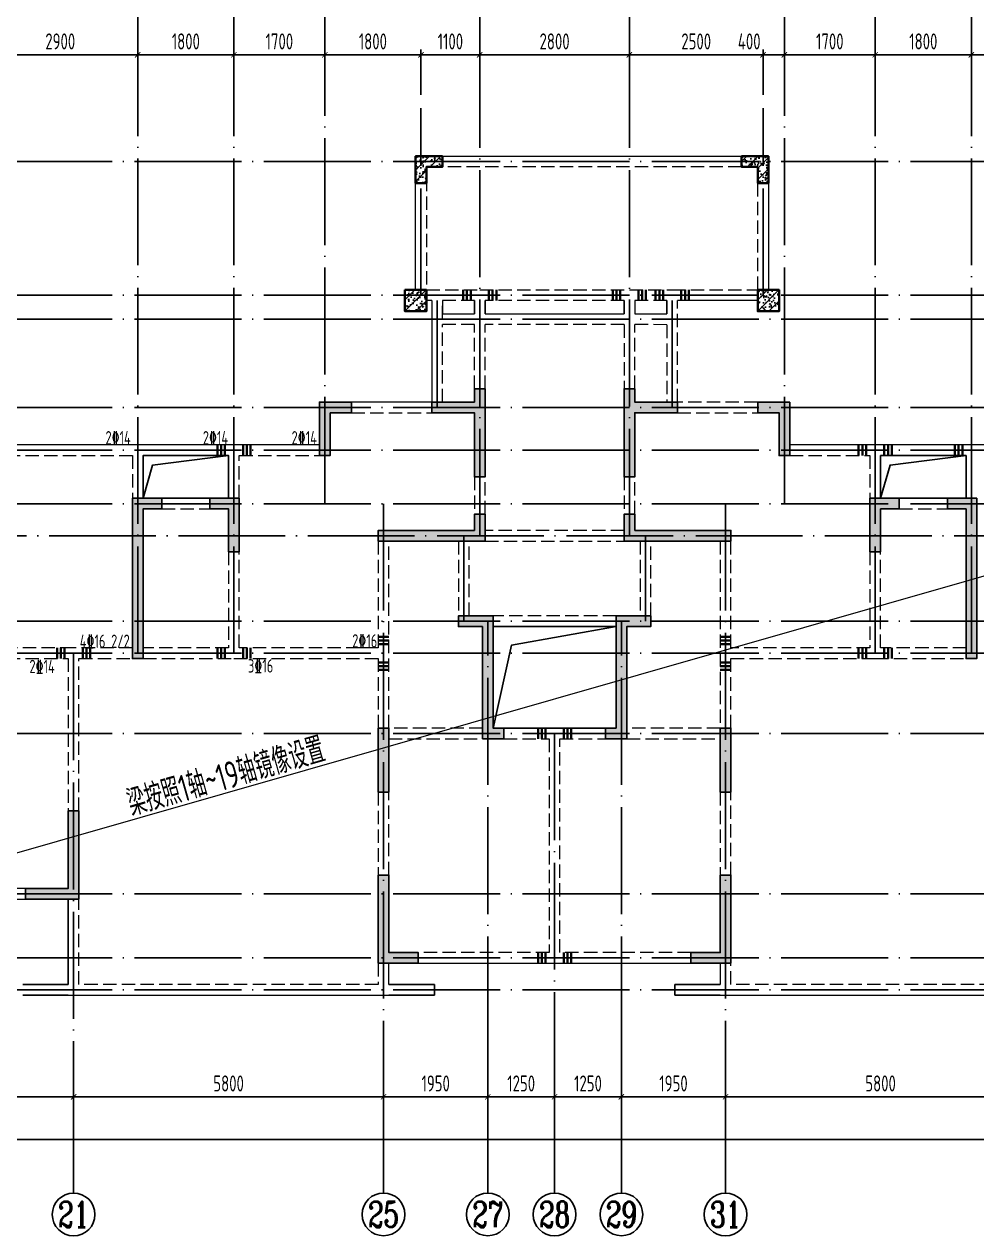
# Model space of a CAD drawing. Extents: x -668857 to 143095, y -247466 to 228182.
# Drawn here: x -70157 to -52333, y 122520 to 145192 of the extents above; entities that cross this region are included whole.
import ezdxf
from ezdxf.enums import TextEntityAlignment as Align

# ---------------------------------------------------------------- set-up
doc = ezdxf.new("R2010")
doc.units = 0
doc.header["$LTSCALE"] = 1000
doc.linetypes.add('DASH', pattern=[0.35, 0.25, -0.1])
doc.linetypes.add('DOTE', pattern=[2.42, 2, -0.2, 0.02, -0.2])
doc.layers.get('0').update_dxf_attribs({"linetype": 'CONTINUOUS'})
doc.layers.get('DEFPOINTS').update_dxf_attribs({"linetype": 'CONTINUOUS'})
for name, color, linetype in [('A-AXIS', 1, 'CONTINUOUS'), ('A-DOTE', 10, 'DOTE'), ('AXIS_NUM', 7, 'CONTINUOUS'), ('BEAM_CON', 4, 'CONTINUOUS'), ('S-D洞口', 4, 'CONTINUOUS'), ('S-L主梁线', 4, 'DASH'), ('S-L梁编号', 6, 'CONTINUOUS'), ('S-L梁配筋', 7, 'CONTINUOUS'), ('S-Q墙填充', 252, 'CONTINUOUS'), ('S-Q墙实线', 6, 'CONTINUOUS'), ('S-Y一般标注', 3, 'CONTINUOUS'), ('S-Z柱填充', 252, 'CONTINUOUS'), ('S-Z柱实线', 6, 'CONTINUOUS')]:
    doc.layers.add(name, color=color, linetype=linetype)
doc.layers.add('梁附加箍筋', color=1, linetype='CONTINUOUS', lineweight=35)
doc.styles.add('TSSD_Axis', font='complex.shx', dxfattribs={"width": 0.7, "bigfont": 'hztxt.shx'})
doc.styles.add('TSSD_DIMENSION', font='Tssdeng.shx', dxfattribs={"width": 0.7, "bigfont": 'tssdchn.shx'})
doc.styles.add('TSSD_REIN', font='tssdeng.shx', dxfattribs={"width": 0.7, "height": 300, "bigfont": 'tssdchn.shx'})
doc.dimstyles.new('TSSD_100_100', dxfattribs={"dimtxt": 300, "dimasz": 100, "dimexe": 100, "dimexo": 250, "dimgap": 100, "dimtad": 1, "dimdec": 0, "dimzin": 0, "dimdsep": 46, "dimtxsty": 'TSSD_DIMENSION', "dimblk": 'ARCHTICK', "dimcen": 0, "dimdle": 100, "dimclrt": 7, "dimadec": 0, "dimazin": 0, "dimtfac": 1, "dimtdec": 0, "dimtix": 1, "dimtmove": 2, "dimatfit": 3, "dimldrblk": 'ARCHTICK', "dimfxl": 0, "dimtolj": 1, "dimtzin": 0, "dimarcsym": 0})
pattern_1 = [(50, (46738.58, -83346.06), (215.17805, -18.82564), [22.5, -247.5]), (355, (46738.58, -83346.06), (-41.6254, 225.65764), [18, -198]), (100.4514, (46756.5, -83347.63), (173.55281, 206.83186), [19.12206, -210.34263]), (46.1842, (46738.58, -83286.06), (320.1723, -49.6557), [33.75, -371.25]), (96.6356, (46765.26, -83290.2), (280.3988, 292.23536), [28.6831, -315.5139]), (351.1842, (46738.58, -83286.06), (280.3986, 292.2356), [27, -297]), (21, (46768.58, -83301.06), (179.07212, -120.78567), [22.5, -247.5]), (326, (46768.58, -83301.06), (72.9946, 217.545), [18, -198]), (71.4514, (46783.5, -83311.13), (252.0668, 96.75915), [19.12206, -210.34263]), (37.5, (46738.58, -83346.06), (3.647957, 99.868156), [0, -195.6, 0, -201, 0, -198.75]), (7.5, (46738.58, -83346.06), (78.92086, 118.323514), [0, -114.6, 0, -191.1, 0, -75.75]), (327.5, (46671.68, -83346.06), (160.14673, -6.76646), [0, -75, 0, -234, 0, -310.5]), (317.5, (46641.68, -83346.06), (174.95585, 30.0315), [0, -97.5, 0, -155.4, 0, -220.5]), (45, (46738.58, -83346.06), (-106.06602, 106.06602), [])]

# ---------------------------------------------------------------- blocks, each defined once
blk = doc.blocks.new('_ArchTick')
at = {"color": 0, "linetype": 'ByBlock', "const_width": 0.15}
blk.add_lwpolyline([(-0.5, -0.5), (0.5, 0.5)], dxfattribs=at)
blk = doc.blocks.new('*D229')
at = {"layer": 'DEFPOINTS', "color": 0}
for p in [(34300, 22100), (31400, 21100), (34300, 21100)]:
    blk.add_point(p, dxfattribs=at)
at = {"layer": 'S-Y一般标注', "color": 0, "lineweight": -2}
for p, q in [((31300, 22100), (34400, 22100)), ((31400, 21350), (31400, 22200)), ((34300, 21350), (34300, 22200))]:
    blk.add_line(p, q, dxfattribs=at)
at = {"layer": 'S-Y一般标注', "color": 0, "lineweight": -2, "xscale": 100, "yscale": 100, "zscale": 100, "rotation": 180}
blk.add_blockref('_ArchTick', (31400, 22100), dxfattribs=at)
at = {"layer": 'S-Y一般标注', "color": 0, "lineweight": -2, "xscale": 100, "yscale": 100, "zscale": 100}
blk.add_blockref('_ArchTick', (34300, 22100), dxfattribs=at)
at = {"layer": 'S-Y一般标注', "color": 7, "insert": (32850, 22350), "char_height": 300, "attachment_point": 5, "style": 'TSSD_DIMENSION'}
blk.add_mtext('\\A1;2900', dxfattribs=at)
blk = doc.blocks.new('*D230')
at = {"layer": 'DEFPOINTS', "color": 0}
for p in [(36100, 22100), (34300, 21100), (36100, 21100)]:
    blk.add_point(p, dxfattribs=at)
at = {"layer": 'S-Y一般标注', "color": 0, "lineweight": -2}
for p, q in [((34200, 22100), (36200, 22100)), ((34300, 21350), (34300, 22200)), ((36100, 21350), (36100, 22200))]:
    blk.add_line(p, q, dxfattribs=at)
at = {"layer": 'S-Y一般标注', "color": 0, "lineweight": -2, "xscale": 100, "yscale": 100, "zscale": 100, "rotation": 180}
blk.add_blockref('_ArchTick', (34300, 22100), dxfattribs=at)
at = {"layer": 'S-Y一般标注', "color": 0, "lineweight": -2, "xscale": 100, "yscale": 100, "zscale": 100}
blk.add_blockref('_ArchTick', (36100, 22100), dxfattribs=at)
at = {"layer": 'S-Y一般标注', "color": 7, "insert": (35200, 22350), "char_height": 300, "attachment_point": 5, "style": 'TSSD_DIMENSION'}
blk.add_mtext('\\A1;1800', dxfattribs=at)
blk = doc.blocks.new('*D231')
at = {"layer": 'DEFPOINTS', "color": 0}
for p in [(37800, 22100), (36100, 21100), (37800, 21100)]:
    blk.add_point(p, dxfattribs=at)
at = {"layer": 'S-Y一般标注', "color": 0, "lineweight": -2}
for p, q in [((36000, 22100), (37900, 22100)), ((36100, 21350), (36100, 22200)), ((37800, 21350), (37800, 22200))]:
    blk.add_line(p, q, dxfattribs=at)
at = {"layer": 'S-Y一般标注', "color": 0, "lineweight": -2, "xscale": 100, "yscale": 100, "zscale": 100, "rotation": 180}
blk.add_blockref('_ArchTick', (36100, 22100), dxfattribs=at)
at = {"layer": 'S-Y一般标注', "color": 0, "lineweight": -2, "xscale": 100, "yscale": 100, "zscale": 100}
blk.add_blockref('_ArchTick', (37800, 22100), dxfattribs=at)
at = {"layer": 'S-Y一般标注', "color": 7, "insert": (36950, 22350), "char_height": 300, "attachment_point": 5, "style": 'TSSD_DIMENSION'}
blk.add_mtext('\\A1;1700', dxfattribs=at)
blk = doc.blocks.new('*D232')
at = {"layer": 'DEFPOINTS', "color": 0}
for p in [(40700, 22100), (39600, 21100), (40700, 21100)]:
    blk.add_point(p, dxfattribs=at)
at = {"layer": 'S-Y一般标注', "color": 0, "lineweight": -2}
for p, q in [((39500, 22100), (40800, 22100)), ((39600, 21350), (39600, 22200)), ((40700, 21350), (40700, 22200))]:
    blk.add_line(p, q, dxfattribs=at)
at = {"layer": 'S-Y一般标注', "color": 0, "lineweight": -2, "xscale": 100, "yscale": 100, "zscale": 100, "rotation": 180}
blk.add_blockref('_ArchTick', (39600, 22100), dxfattribs=at)
at = {"layer": 'S-Y一般标注', "color": 0, "lineweight": -2, "xscale": 100, "yscale": 100, "zscale": 100}
blk.add_blockref('_ArchTick', (40700, 22100), dxfattribs=at)
at = {"layer": 'S-Y一般标注', "color": 7, "insert": (40150, 22350), "char_height": 300, "attachment_point": 5, "style": 'TSSD_DIMENSION'}
blk.add_mtext('\\A1;1100', dxfattribs=at)
blk = doc.blocks.new('*D233')
at = {"layer": 'DEFPOINTS', "color": 0}
for p in [(43500, 22100), (40700, 21100), (43500, 21100)]:
    blk.add_point(p, dxfattribs=at)
at = {"layer": 'S-Y一般标注', "color": 0, "lineweight": -2}
for p, q in [((40600, 22100), (43600, 22100)), ((40700, 21350), (40700, 22200)), ((43500, 21350), (43500, 22200))]:
    blk.add_line(p, q, dxfattribs=at)
at = {"layer": 'S-Y一般标注', "color": 0, "lineweight": -2, "xscale": 100, "yscale": 100, "zscale": 100, "rotation": 180}
blk.add_blockref('_ArchTick', (40700, 22100), dxfattribs=at)
at = {"layer": 'S-Y一般标注', "color": 0, "lineweight": -2, "xscale": 100, "yscale": 100, "zscale": 100}
blk.add_blockref('_ArchTick', (43500, 22100), dxfattribs=at)
at = {"layer": 'S-Y一般标注', "color": 7, "insert": (42100, 22350), "char_height": 300, "attachment_point": 5, "style": 'TSSD_DIMENSION'}
blk.add_mtext('\\A1;2800', dxfattribs=at)
blk = doc.blocks.new('*D234')
at = {"layer": 'DEFPOINTS', "color": 0}
for p in [(46400, 22100), (46000, 21100), (46400, 21100)]:
    blk.add_point(p, dxfattribs=at)
at = {"layer": 'S-Y一般标注', "color": 0, "lineweight": -2}
for p, q in [((45900, 22100), (46500, 22100)), ((46000, 21350), (46000, 22200)), ((46400, 21350), (46400, 22200))]:
    blk.add_line(p, q, dxfattribs=at)
at = {"layer": 'S-Y一般标注', "color": 0, "lineweight": -2, "xscale": 100, "yscale": 100, "zscale": 100, "rotation": 180}
blk.add_blockref('_ArchTick', (46000, 22100), dxfattribs=at)
at = {"layer": 'S-Y一般标注', "color": 0, "lineweight": -2, "xscale": 100, "yscale": 100, "zscale": 100}
blk.add_blockref('_ArchTick', (46400, 22100), dxfattribs=at)
at = {"layer": 'S-Y一般标注', "color": 7, "insert": (45742, 22350), "char_height": 300, "attachment_point": 5, "style": 'TSSD_DIMENSION'}
blk.add_mtext('\\A1;400', dxfattribs=at)
blk = doc.blocks.new('*D235')
at = {"layer": 'DEFPOINTS', "color": 0}
for p in [(48100, 22100), (46400, 21100), (48100, 21100)]:
    blk.add_point(p, dxfattribs=at)
at = {"layer": 'S-Y一般标注', "color": 0, "lineweight": -2}
for p, q in [((46300, 22100), (48200, 22100)), ((46400, 21350), (46400, 22200)), ((48100, 21350), (48100, 22200))]:
    blk.add_line(p, q, dxfattribs=at)
at = {"layer": 'S-Y一般标注', "color": 0, "lineweight": -2, "xscale": 100, "yscale": 100, "zscale": 100, "rotation": 180}
blk.add_blockref('_ArchTick', (46400, 22100), dxfattribs=at)
at = {"layer": 'S-Y一般标注', "color": 0, "lineweight": -2, "xscale": 100, "yscale": 100, "zscale": 100}
blk.add_blockref('_ArchTick', (48100, 22100), dxfattribs=at)
at = {"layer": 'S-Y一般标注', "color": 7, "insert": (47250, 22350), "char_height": 300, "attachment_point": 5, "style": 'TSSD_DIMENSION'}
blk.add_mtext('\\A1;1700', dxfattribs=at)
blk = doc.blocks.new('*D236')
at = {"layer": 'DEFPOINTS', "color": 0}
for p in [(49900, 22100), (48100, 21100), (49900, 21100)]:
    blk.add_point(p, dxfattribs=at)
at = {"layer": 'S-Y一般标注', "color": 0, "lineweight": -2}
for p, q in [((48000, 22100), (50000, 22100)), ((48100, 21350), (48100, 22200)), ((49900, 21350), (49900, 22200))]:
    blk.add_line(p, q, dxfattribs=at)
at = {"layer": 'S-Y一般标注', "color": 0, "lineweight": -2, "xscale": 100, "yscale": 100, "zscale": 100, "rotation": 180}
blk.add_blockref('_ArchTick', (48100, 22100), dxfattribs=at)
at = {"layer": 'S-Y一般标注', "color": 0, "lineweight": -2, "xscale": 100, "yscale": 100, "zscale": 100}
blk.add_blockref('_ArchTick', (49900, 22100), dxfattribs=at)
at = {"layer": 'S-Y一般标注', "color": 7, "insert": (49000, 22350), "char_height": 300, "attachment_point": 5, "style": 'TSSD_DIMENSION'}
blk.add_mtext('\\A1;1800', dxfattribs=at)
blk = doc.blocks.new('*D237')
at = {"layer": 'DEFPOINTS', "color": 0}
for p in [(52800, 22100), (49900, 21100), (52800, 21100)]:
    blk.add_point(p, dxfattribs=at)
at = {"layer": 'S-Y一般标注', "color": 0, "lineweight": -2}
for p, q in [((49800, 22100), (52900, 22100)), ((49900, 21350), (49900, 22200)), ((52800, 21350), (52800, 22200))]:
    blk.add_line(p, q, dxfattribs=at)
at = {"layer": 'S-Y一般标注', "color": 0, "lineweight": -2, "xscale": 100, "yscale": 100, "zscale": 100, "rotation": 180}
blk.add_blockref('_ArchTick', (49900, 22100), dxfattribs=at)
at = {"layer": 'S-Y一般标注', "color": 0, "lineweight": -2, "xscale": 100, "yscale": 100, "zscale": 100}
blk.add_blockref('_ArchTick', (52800, 22100), dxfattribs=at)
at = {"layer": 'S-Y一般标注', "color": 7, "insert": (51350, 22350), "char_height": 300, "attachment_point": 5, "style": 'TSSD_DIMENSION'}
blk.add_mtext('\\A1;2900', dxfattribs=at)
blk = doc.blocks.new('*D254')
at = {"layer": 'DEFPOINTS', "color": 0}
for p in [(39600, 22100), (37800, 21100), (39600, 21100)]:
    blk.add_point(p, dxfattribs=at)
at = {"layer": 'S-Y一般标注', "color": 0, "lineweight": -2}
for p, q in [((37700, 22100), (39700, 22100)), ((37800, 21350), (37800, 22200)), ((39600, 21350), (39600, 22200))]:
    blk.add_line(p, q, dxfattribs=at)
at = {"layer": 'S-Y一般标注', "color": 0, "lineweight": -2, "xscale": 100, "yscale": 100, "zscale": 100, "rotation": 180}
blk.add_blockref('_ArchTick', (37800, 22100), dxfattribs=at)
at = {"layer": 'S-Y一般标注', "color": 0, "lineweight": -2, "xscale": 100, "yscale": 100, "zscale": 100}
blk.add_blockref('_ArchTick', (39600, 22100), dxfattribs=at)
at = {"layer": 'S-Y一般标注', "color": 7, "insert": (38700, 22350), "char_height": 300, "attachment_point": 5, "style": 'TSSD_DIMENSION'}
blk.add_mtext('\\A1;1800', dxfattribs=at)
blk = doc.blocks.new('*D255')
at = {"layer": 'DEFPOINTS', "color": 0}
for p in [(46000, 22100), (43500, 21100), (46000, 21100)]:
    blk.add_point(p, dxfattribs=at)
at = {"layer": 'S-Y一般标注', "color": 0, "lineweight": -2}
for p, q in [((43400, 22100), (46100, 22100)), ((43500, 21350), (43500, 22200)), ((46000, 21350), (46000, 22200))]:
    blk.add_line(p, q, dxfattribs=at)
at = {"layer": 'S-Y一般标注', "color": 0, "lineweight": -2, "xscale": 100, "yscale": 100, "zscale": 100, "rotation": 180}
blk.add_blockref('_ArchTick', (43500, 22100), dxfattribs=at)
at = {"layer": 'S-Y一般标注', "color": 0, "lineweight": -2, "xscale": 100, "yscale": 100, "zscale": 100}
blk.add_blockref('_ArchTick', (46000, 22100), dxfattribs=at)
at = {"layer": 'S-Y一般标注', "color": 7, "insert": (44750, 22350), "char_height": 300, "attachment_point": 5, "style": 'TSSD_DIMENSION'}
blk.add_mtext('\\A1;2500', dxfattribs=at)
blk = doc.blocks.new('ts_axno')
at = {"color": 0, "linetype": 'ByBlock', "lineweight": -2}
blk.add_circle((0, 0), 0.5, dxfattribs=at)
at = {"color": 0, "linetype": 'ByBlock', "lineweight": -2, "style": 'TSSD_Axis', "width": 0.7}
blk.add_attdef('A', text='', height=0.6, dxfattribs=at).set_placement((0, 0), align=Align.MIDDLE_CENTER)
blk = doc.blocks.new('*D260')
at = {"layer": 'DEFPOINTS', "color": 0}
for p in [(33100, 3600), (38900, 3600), (38900, 2600)]:
    blk.add_point(p, dxfattribs=at)
at = {"layer": 'S-Y一般标注', "color": 0, "lineweight": -2}
for p, q in [((33100, 3350), (33100, 2500)), ((38900, 3350), (38900, 2500)), ((33000, 2600), (39000, 2600))]:
    blk.add_line(p, q, dxfattribs=at)
at = {"layer": 'S-Y一般标注', "color": 0, "lineweight": -2, "xscale": 100, "yscale": 100, "zscale": 100, "rotation": 180}
blk.add_blockref('_ArchTick', (33100, 2600), dxfattribs=at)
at = {"layer": 'S-Y一般标注', "color": 0, "lineweight": -2, "xscale": 100, "yscale": 100, "zscale": 100}
blk.add_blockref('_ArchTick', (38900, 2600), dxfattribs=at)
at = {"layer": 'S-Y一般标注', "color": 7, "insert": (36000, 2850), "char_height": 300, "attachment_point": 5, "style": 'TSSD_DIMENSION'}
blk.add_mtext('\\A1;5800', dxfattribs=at)
blk = doc.blocks.new('*D261')
at = {"layer": 'DEFPOINTS', "color": 0}
for p in [(43350, 3600), (45300, 3600), (45300, 2600)]:
    blk.add_point(p, dxfattribs=at)
at = {"layer": 'S-Y一般标注', "color": 0, "lineweight": -2}
for p, q in [((43350, 3350), (43350, 2500)), ((45300, 3350), (45300, 2500)), ((43250, 2600), (45400, 2600))]:
    blk.add_line(p, q, dxfattribs=at)
at = {"layer": 'S-Y一般标注', "color": 0, "lineweight": -2, "xscale": 100, "yscale": 100, "zscale": 100, "rotation": 180}
blk.add_blockref('_ArchTick', (43350, 2600), dxfattribs=at)
at = {"layer": 'S-Y一般标注', "color": 0, "lineweight": -2, "xscale": 100, "yscale": 100, "zscale": 100}
blk.add_blockref('_ArchTick', (45300, 2600), dxfattribs=at)
at = {"layer": 'S-Y一般标注', "color": 7, "insert": (44325, 2850), "char_height": 300, "attachment_point": 5, "style": 'TSSD_DIMENSION'}
blk.add_mtext('\\A1;1950', dxfattribs=at)
blk = doc.blocks.new('*D262')
at = {"layer": 'DEFPOINTS', "color": 0}
for p in [(45300, 3600), (51100, 3600), (51100, 2600)]:
    blk.add_point(p, dxfattribs=at)
at = {"layer": 'S-Y一般标注', "color": 0, "lineweight": -2}
for p, q in [((45300, 3350), (45300, 2500)), ((51100, 3350), (51100, 2500)), ((45200, 2600), (51200, 2600))]:
    blk.add_line(p, q, dxfattribs=at)
at = {"layer": 'S-Y一般标注', "color": 0, "lineweight": -2, "xscale": 100, "yscale": 100, "zscale": 100, "rotation": 180}
blk.add_blockref('_ArchTick', (45300, 2600), dxfattribs=at)
at = {"layer": 'S-Y一般标注', "color": 0, "lineweight": -2, "xscale": 100, "yscale": 100, "zscale": 100}
blk.add_blockref('_ArchTick', (51100, 2600), dxfattribs=at)
at = {"layer": 'S-Y一般标注', "color": 7, "insert": (48200, 2850), "char_height": 300, "attachment_point": 5, "style": 'TSSD_DIMENSION'}
blk.add_mtext('\\A1;5800', dxfattribs=at)
blk = doc.blocks.new('*D264')
at = {"layer": 'DEFPOINTS', "color": 0}
for p in [(4600, 3600), (54600, 3600), (54600, 1800)]:
    blk.add_point(p, dxfattribs=at)
at = {"layer": 'S-Y一般标注', "color": 0, "lineweight": -2}
for p, q in [((4600, 3350), (4600, 1700)), ((54600, 3350), (54600, 1700)), ((4500, 1800), (54700, 1800))]:
    blk.add_line(p, q, dxfattribs=at)
at = {"layer": 'S-Y一般标注', "color": 0, "lineweight": -2, "xscale": 100, "yscale": 100, "zscale": 100, "rotation": 180}
blk.add_blockref('_ArchTick', (4600, 1800), dxfattribs=at)
at = {"layer": 'S-Y一般标注', "color": 0, "lineweight": -2, "xscale": 100, "yscale": 100, "zscale": 100}
blk.add_blockref('_ArchTick', (54600, 1800), dxfattribs=at)
at = {"layer": 'S-Y一般标注', "color": 7, "insert": (29600, 2050), "char_height": 300, "attachment_point": 5, "style": 'TSSD_DIMENSION'}
blk.add_mtext('\\A1;50000', dxfattribs=at)
blk = doc.blocks.new('*D267')
at = {"layer": 'DEFPOINTS', "color": 0}
for p in [(29600, 3600), (33100, 3600), (33100, 2600)]:
    blk.add_point(p, dxfattribs=at)
at = {"layer": 'S-Y一般标注', "color": 0, "lineweight": -2}
for p, q in [((29600, 3350), (29600, 2500)), ((33100, 3350), (33100, 2500)), ((29500, 2600), (33200, 2600))]:
    blk.add_line(p, q, dxfattribs=at)
at = {"layer": 'S-Y一般标注', "color": 0, "lineweight": -2, "xscale": 100, "yscale": 100, "zscale": 100, "rotation": 180}
blk.add_blockref('_ArchTick', (29600, 2600), dxfattribs=at)
at = {"layer": 'S-Y一般标注', "color": 0, "lineweight": -2, "xscale": 100, "yscale": 100, "zscale": 100}
blk.add_blockref('_ArchTick', (33100, 2600), dxfattribs=at)
at = {"layer": 'S-Y一般标注', "color": 7, "insert": (31350, 2850), "char_height": 300, "attachment_point": 5, "style": 'TSSD_DIMENSION'}
blk.add_mtext('\\A1;3500', dxfattribs=at)
blk = doc.blocks.new('*D268')
at = {"layer": 'DEFPOINTS', "color": 0}
for p in [(38900, 3600), (40850, 3600), (40850, 2600)]:
    blk.add_point(p, dxfattribs=at)
at = {"layer": 'S-Y一般标注', "color": 0, "lineweight": -2}
for p, q in [((38900, 3350), (38900, 2500)), ((40850, 3350), (40850, 2500)), ((38800, 2600), (40950, 2600))]:
    blk.add_line(p, q, dxfattribs=at)
at = {"layer": 'S-Y一般标注', "color": 0, "lineweight": -2, "xscale": 100, "yscale": 100, "zscale": 100, "rotation": 180}
blk.add_blockref('_ArchTick', (38900, 2600), dxfattribs=at)
at = {"layer": 'S-Y一般标注', "color": 0, "lineweight": -2, "xscale": 100, "yscale": 100, "zscale": 100}
blk.add_blockref('_ArchTick', (40850, 2600), dxfattribs=at)
at = {"layer": 'S-Y一般标注', "color": 7, "insert": (39875, 2850), "char_height": 300, "attachment_point": 5, "style": 'TSSD_DIMENSION'}
blk.add_mtext('\\A1;1950', dxfattribs=at)
blk = doc.blocks.new('*D283')
at = {"layer": 'DEFPOINTS', "color": 0}
for p in [(40850, 3600), (42100, 3600), (42100, 2600)]:
    blk.add_point(p, dxfattribs=at)
at = {"layer": 'S-Y一般标注', "color": 0, "lineweight": -2}
for p, q in [((40850, 3350), (40850, 2500)), ((42100, 3350), (42100, 2500)), ((40750, 2600), (42200, 2600))]:
    blk.add_line(p, q, dxfattribs=at)
at = {"layer": 'S-Y一般标注', "color": 0, "lineweight": -2, "xscale": 100, "yscale": 100, "zscale": 100, "rotation": 180}
blk.add_blockref('_ArchTick', (40850, 2600), dxfattribs=at)
at = {"layer": 'S-Y一般标注', "color": 0, "lineweight": -2, "xscale": 100, "yscale": 100, "zscale": 100}
blk.add_blockref('_ArchTick', (42100, 2600), dxfattribs=at)
at = {"layer": 'S-Y一般标注', "color": 7, "insert": (41475, 2850), "char_height": 300, "attachment_point": 5, "style": 'TSSD_DIMENSION'}
blk.add_mtext('\\A1;1250', dxfattribs=at)
blk = doc.blocks.new('*D284')
at = {"layer": 'DEFPOINTS', "color": 0}
for p in [(42100, 3600), (43350, 3600), (43350, 2600)]:
    blk.add_point(p, dxfattribs=at)
at = {"layer": 'S-Y一般标注', "color": 0, "lineweight": -2}
for p, q in [((42100, 3350), (42100, 2500)), ((43350, 3350), (43350, 2500)), ((42000, 2600), (43450, 2600))]:
    blk.add_line(p, q, dxfattribs=at)
at = {"layer": 'S-Y一般标注', "color": 0, "lineweight": -2, "xscale": 100, "yscale": 100, "zscale": 100, "rotation": 180}
blk.add_blockref('_ArchTick', (42100, 2600), dxfattribs=at)
at = {"layer": 'S-Y一般标注', "color": 0, "lineweight": -2, "xscale": 100, "yscale": 100, "zscale": 100}
blk.add_blockref('_ArchTick', (43350, 2600), dxfattribs=at)
at = {"layer": 'S-Y一般标注', "color": 7, "insert": (42725, 2850), "char_height": 300, "attachment_point": 5, "style": 'TSSD_DIMENSION'}
blk.add_mtext('\\A1;1250', dxfattribs=at)
blk = doc.blocks.new('20210807.15313138')
at = {"layer": 'S-Q墙填充'}
h = blk.add_hatch(color=252, dxfattribs=at)
h.dxf.hatch_style = 1
h.paths.add_polyline_path([(97216, 67840), (97216, 68190), (97016, 68190), (97016, 67940), (96216, 67940), (96216, 67740), (97016, 67740), (97016, 66540), (97216, 66540)])
h = blk.add_hatch(color=252, dxfattribs=at)
h.dxf.hatch_style = 1
h.paths.add_polyline_path([(99816, 67840), (99816, 66540), (100016, 66540), (100016, 67740), (100815, 67740), (100815, 67940), (100016, 67940), (100016, 68190), (99816, 68190)])
h = blk.add_hatch(color=252, dxfattribs=at)
h.dxf.hatch_style = 1
h.paths.add_polyline_path([(94316, 67740), (94716, 67740), (94716, 67940), (94116, 67940), (94116, 66940), (94316, 66940)])
h = blk.add_hatch(color=252, dxfattribs=at)
h.dxf.hatch_style = 1
h.paths.add_polyline_path([(102916, 67940), (102316, 67940), (102316, 67740), (102716, 67740), (102716, 66940), (102916, 66940)])
h = blk.add_hatch(color=252, dxfattribs=at)
h.dxf.hatch_style = 1
h.paths.add_polyline_path([(90816, 63140), (90816, 65940), (91166, 65940), (91166, 66140), (90616, 66140), (90616, 63140)])
h = blk.add_hatch(color=252, dxfattribs=at)
h.dxf.hatch_style = 1
h.paths.add_polyline_path([(92066, 65940), (92416, 65940), (92416, 65140), (92616, 65140), (92616, 66140), (92066, 66140)])
h = blk.add_hatch(color=252, dxfattribs=at)
h.dxf.hatch_style = 1
h.paths.add_polyline_path([(104416, 66140), (104416, 65140), (104616, 65140), (104616, 65940), (104966, 65940), (104966, 66140)])
h = blk.add_hatch(color=252, dxfattribs=at)
h.dxf.hatch_style = 1
h.paths.add_polyline_path([(106416, 66140), (105866, 66140), (105866, 65940), (106216, 65940), (106216, 63140), (106416, 63140)])
h = blk.add_hatch(color=252, dxfattribs=at)
h.dxf.hatch_style = 1
h.paths.add_polyline_path([(95216, 65340), (96816, 65340), (97216, 65340), (97216, 65840), (97016, 65840), (97016, 65540), (96816, 65540), (95216, 65540)])
h = blk.add_hatch(color=252, dxfattribs=at)
h.dxf.hatch_style = 1
h.paths.add_polyline_path([(100016, 65540), (100016, 65840), (99816, 65840), (99816, 65340), (100216, 65340), (101816, 65340), (101816, 65540), (100216, 65540)])
h = blk.add_hatch(color=252, dxfattribs=at)
h.dxf.hatch_style = 1
h.paths.add_polyline_path([(97166, 61640), (97566, 61640), (97566, 61840), (97366, 61840), (97366, 63240), (97366, 63940), (96716, 63940), (96716, 63740), (97166, 63740), (97166, 63240)])
h = blk.add_hatch(color=252, dxfattribs=at)
h.dxf.hatch_style = 1
h.paths.add_polyline_path([(99666, 61840), (99466, 61840), (99466, 61640), (99866, 61640), (99866, 63240), (99866, 63740), (100316, 63740), (100316, 63940), (99666, 63940), (99666, 63240)])
h = blk.add_hatch(color=252, dxfattribs=at)
h.dxf.hatch_style = 1
h.paths.add_polyline_path([(95416, 60640), (95416, 61840), (95216, 61840), (95216, 60640)])
h = blk.add_hatch(color=252, dxfattribs=at)
h.dxf.hatch_style = 1
h.paths.add_polyline_path([(101816, 60640), (101816, 61840), (101616, 61840), (101616, 60640)])
h = blk.add_hatch(color=252, dxfattribs=at)
h.dxf.hatch_style = 1
h.paths.add_polyline_path([(88716, 58840), (88616, 58840), (88616, 58640), (88716, 58640), (89616, 58640), (89616, 60290), (89416, 60290), (89416, 58840)])
h = blk.add_hatch(color=252, dxfattribs=at)
h.dxf.hatch_style = 1
h.paths.add_polyline_path([(95216, 57440), (95966, 57440), (95966, 57640), (95416, 57640), (95416, 59090), (95216, 59090)])
h = blk.add_hatch(color=252, dxfattribs=at)
h.dxf.hatch_style = 1
h.paths.add_polyline_path([(101816, 57440), (101066, 57440), (101066, 57640), (101616, 57640), (101616, 58740), (101616, 59090), (101816, 59090), (101816, 58740)])
at = {"layer": 'S-Z柱填充'}
h = blk.add_hatch(dxfattribs=at)
h.set_pattern_fill('ARMORED', color=256, scale=30, style=0)
h.set_pattern_definition(pattern_1)
h.paths.add_polyline_path([(96416, 72540), (95916, 72540), (95916, 72040), (96116, 72040), (96116, 72340), (96416, 72340)])
h = blk.add_hatch(dxfattribs=at)
h.set_pattern_fill('ARMORED', color=256, scale=30, style=0)
h.set_pattern_definition(pattern_1)
h.paths.add_polyline_path([(102016, 72540), (102516, 72540), (102516, 72040), (102316, 72040), (102316, 72340), (102016, 72340)])
h = blk.add_hatch(dxfattribs=at)
h.set_pattern_fill('ARMORED', color=256, scale=30, style=0)
h.set_pattern_definition([(50, (-309692.94, 38050.78), (215.178055, -18.82564), [22.5, -247.5]), (355, (-309692.94, 38050.78), (-41.6254, 225.65764), [18, -198]), (100.4514, (-309675.01, 38049.21), (173.55281, 206.83186), [19.12206, -210.34263]), (46.1842, (-309692.94, 38110.78), (320.17231, -49.6557), [33.75, -371.25]), (96.6356, (-309666.26, 38106.64), (280.3988, 292.23536), [28.68309, -315.5139]), (351.1842, (-309692.94, 38110.78), (280.39858, 292.23558), [27, -297]), (21, (-309662.94, 38095.78), (179.072116, -120.78567), [22.5, -247.5]), (326, (-309662.94, 38095.78), (72.9946, 217.54501), [18, -198]), (71.4514, (-309648.02, 38085.71), (252.06679, 96.75915), [19.12206, -210.34263]), (37.5, (-309692.945, 38050.78), (3.647957, 99.868156), [0, -195.6, 0, -201, 0, -198.75]), (7.5, (-309692.94, 38050.78), (78.92086, 118.323514), [0, -114.6, 0, -191.1, 0, -75.75]), (327.5, (-309759.845, 38050.78), (160.146731, -6.766462), [0, -75, 0, -234, 0, -310.5]), (317.5, (-309789.84, 38050.78), (174.95585, 30.031495), [0, -97.5, 0, -155.4, 0, -220.5]), (45, (-309692.94, 38050.78), (-106.066017, 106.066017), [])])
h.paths.add_polyline_path([(95716, 70040), (96116, 70040), (96116, 69640), (95716, 69640)])
h = blk.add_hatch(dxfattribs=at)
h.set_pattern_fill('ARMORED', color=256, scale=30, style=0)
h.set_pattern_definition([(50, (-310092.94, 38050.78), (215.178055, -18.82564), [22.5, -247.5]), (355, (-310092.94, 38050.78), (-41.6254, 225.65764), [18, -198]), (100.4514, (-310075.01, 38049.2), (173.55281, 206.83186), [19.12206, -210.34263]), (46.1842, (-310092.94, 38110.78), (320.17231, -49.6557), [33.75, -371.25]), (96.6356, (-310066.26, 38106.64), (280.3988, 292.23536), [28.68309, -315.5139]), (351.1842, (-310092.94, 38110.78), (280.39858, 292.23558), [27, -297]), (21, (-310062.94, 38095.78), (179.072116, -120.78567), [22.5, -247.5]), (326, (-310062.94, 38095.78), (72.9946, 217.54501), [18, -198]), (71.4514, (-310048.02, 38085.71), (252.06679, 96.75915), [19.12206, -210.34263]), (37.5, (-310092.945, 38050.78), (3.647957, 99.868156), [0, -195.6, 0, -201, 0, -198.75]), (7.5, (-310092.94, 38050.78), (78.92086, 118.323514), [0, -114.6, 0, -191.1, 0, -75.75]), (327.5, (-310159.845, 38050.78), (160.146731, -6.766462), [0, -75, 0, -234, 0, -310.5]), (317.5, (-310189.84, 38050.78), (174.95585, 30.031495), [0, -97.5, 0, -155.4, 0, -220.5]), (45, (-310092.94, 38050.78), (-106.066017, 106.066017), [])])
h.paths.add_polyline_path([(102316, 70040), (102716, 70040), (102716, 69640), (102316, 69640)])
at = {"layer": 'BEAM_CON'}
for p, q in [((89416, 58640), (89416, 57040)), ((89416, 57040), (88566, 57040)), ((95416, 57040), (96266, 57040)), ((96266, 56840), (96266, 57040)), ((101616, 57040), (100766, 57040)), ((100766, 56840), (100766, 57040)), ((89416, 56840), (88566, 56840)), ((95416, 56840), (96266, 56840)), ((101616, 56840), (100766, 56840))]:
    blk.add_line(p, q, dxfattribs=at)
at = {"layer": 'S-D洞口', "color": 5}
for points in [[(90816, 66140), (92416, 66140), (92416, 66940), (90816, 66940), (90816, 66140), (90993, 66762), (92416, 66940)], [(104616, 66140), (106216, 66140), (106216, 66940), (104616, 66940), (104616, 66140), (104793, 66762), (106216, 66940)], [(97366, 61840), (99666, 61840), (99666, 63740), (97366, 63740), (97366, 61840), (97712, 63393), (99666, 63740)]]:
    blk.add_lwpolyline(points, dxfattribs=at)
at = {"layer": 'S-L主梁线', "linetype": 'ByBlock', "lineweight": 18}
for p, q in [((96316, 72540), (102016, 72540)), ((95916, 70040), (95916, 72140)), ((102516, 72040), (102516, 70040)), ((96216, 69840), (96216, 67940)), ((102316, 69840), (100816, 69840)), ((96216, 69590), (96216, 69590)), ((96416, 69590), (97016, 69590)), ((97216, 69590), (99816, 69590)), ((100016, 69590), (100616, 69589)), ((96216, 67940), (94716, 67940)), ((90716, 67140), (87816, 67140)), ((92516, 67140), (90716, 67140)), ((94116, 67140), (92516, 67140)), ((104516, 67140), (102916, 67140)), ((106316, 67140), (104516, 67140)), ((109316, 67140), (106316, 67140)), ((90816, 66940), (92416, 66940)), ((90816, 66140), (90816, 66940)), ((92416, 66940), (92416, 66140)), ((104616, 66940), (106216, 66940)), ((104616, 66140), (104616, 66940)), ((106216, 66940), (106216, 66140)), ((92066, 66140), (91166, 66140)), ((105866, 66140), (104966, 66140)), ((97366, 63740), (99666, 63740)), ((98516, 61840), (97566, 61840)), ((99466, 61840), (98516, 61840)), ((86016, 58640), (88616, 58640)), ((95416, 57040), (95416, 57440)), ((95966, 57440), (98516, 57440)), ((98516, 57440), (101066, 57440)), ((101616, 57440), (101616, 57040)), ((89416, 56840), (95416, 56840)), ((101616, 56840), (107616, 56840))]:
    blk.add_line(p, q, dxfattribs=at)
at = {"layer": 'S-L主梁线', "linetype": 'DASH', "lineweight": 18}
for p, q in [((102016, 72340), (96316, 72340)), ((96116, 72140), (96116, 70040)), ((102316, 70040), (102316, 72040)), ((96116, 70040), (97116, 70040)), ((96216, 69840), (96116, 69840)), ((96416, 69490), (96416, 69840)), ((96416, 69840), (96416, 69590)), ((97016, 69840), (96416, 69840)), ((97016, 69840), (97016, 69590)), ((97016, 69590), (97016, 69840)), ((97116, 70040), (99916, 70040)), ((97216, 69590), (97216, 69840)), ((97216, 69840), (97216, 69590)), ((99816, 69840), (97216, 69840)), ((99816, 69840), (99816, 69590)), ((99816, 69590), (99816, 69840)), ((99916, 70040), (100716, 70040)), ((100016, 69840), (100016, 69590)), ((100016, 69840), (100016, 69590)), ((100616, 69840), (100016, 69840)), ((100616, 69840), (100616, 69589)), ((100616, 69589), (100616, 69840)), ((100716, 70040), (102316, 70040)), ((100816, 67940), (100816, 69840)), ((97016, 69390), (96416, 69390)), ((96416, 67940), (96416, 69390)), ((97016, 68190), (97016, 69390)), ((97216, 68190), (97216, 69390)), ((99816, 69390), (97216, 69390)), ((99816, 69390), (99816, 68190)), ((100616, 69389), (100016, 69390)), ((100016, 68190), (100016, 69390)), ((100616, 69389), (100616, 67940)), ((102316, 67940), (100816, 67940)), ((94716, 67740), (96216, 67740)), ((100815, 67740), (102316, 67740)), ((87916, 66940), (90616, 66940)), ((90616, 66940), (90616, 66140)), ((92616, 66940), (94116, 66940)), ((92616, 66140), (92616, 66940)), ((102916, 66940), (104416, 66940)), ((104416, 66940), (104416, 66140)), ((97016, 66540), (97016, 65840)), ((97216, 65840), (97216, 66540)), ((99816, 66540), (99816, 65840)), ((100016, 65840), (100016, 66540)), ((91166, 65940), (92066, 65940)), ((104966, 65940), (105866, 65940)), ((99816, 65540), (97216, 65540)), ((95216, 65340), (95216, 63340)), ((95416, 63240), (95416, 65340)), ((96716, 65340), (96716, 63940)), ((96916, 63940), (96916, 65340)), ((97216, 65340), (99816, 65340)), ((100116, 65340), (100116, 63940)), ((100316, 63940), (100316, 65340)), ((101616, 65340), (101616, 63240)), ((101816, 63340), (101816, 65340)), ((92416, 65140), (92416, 63340)), ((92616, 63340), (92616, 65140)), ((104416, 65140), (104416, 63340)), ((104616, 63340), (104616, 65140)), ((99666, 63940), (97366, 63940)), ((89516, 63340), (87916, 63340)), ((90616, 63340), (89516, 63340)), ((92416, 63340), (90816, 63340)), ((95216, 63340), (92616, 63340)), ((104416, 63340), (101816, 63340)), ((106216, 63340), (104616, 63340)), ((87916, 63140), (89416, 63140)), ((89416, 63140), (89416, 60290)), ((89616, 63140), (90616, 63140)), ((89616, 60290), (89616, 63140)), ((90816, 63140), (92516, 63140)), ((92516, 63140), (95216, 63140)), ((95216, 63140), (95216, 61840)), ((95416, 61840), (95416, 63240)), ((101616, 63240), (101616, 61840)), ((101816, 63140), (104516, 63140)), ((101816, 61840), (101816, 63140)), ((104516, 63140), (106216, 63140)), ((97166, 61840), (95416, 61840)), ((101616, 61840), (99866, 61840)), ((95416, 61640), (97166, 61640)), ((97566, 61640), (98416, 61640)), ((98416, 61640), (98416, 57640)), ((98616, 57640), (98616, 61640)), ((98616, 61640), (99466, 61640)), ((99866, 61640), (101616, 61640)), ((95216, 60640), (95216, 59090)), ((95416, 59090), (95416, 60640)), ((101616, 60640), (101616, 59090)), ((101816, 59090), (101816, 60640)), ((88616, 58840), (86116, 58840)), ((89616, 57040), (89616, 58640)), ((98416, 57640), (95966, 57640)), ((101066, 57640), (98616, 57640)), ((95216, 57440), (95216, 57040)), ((101816, 57040), (101816, 57440)), ((95216, 57040), (89616, 57040)), ((107416, 57040), (101816, 57040))]:
    blk.add_line(p, q, dxfattribs=at)
at = {"layer": 'S-Q墙实线'}
blk.add_lwpolyline([(97216, 67840), (97216, 68190), (97016, 68190), (97016, 67940), (96216, 67940), (96216, 67740), (97016, 67740), (97016, 66540), (97216, 66540), (97216, 67840)], dxfattribs=at)
for points in [[(99816, 67840), (99816, 66540), (100016, 66540), (100016, 67740), (100815, 67740), (100815, 67940), (100016, 67940), (100016, 68190), (99816, 68190)], [(94316, 67740), (94716, 67740), (94716, 67940), (94116, 67940), (94116, 66940), (94316, 66940)], [(102916, 67940), (102316, 67940), (102316, 67740), (102716, 67740), (102716, 66940), (102916, 66940)], [(90816, 63140), (90816, 65940), (91166, 65940), (91166, 66140), (90616, 66140), (90616, 63140)], [(92066, 65940), (92416, 65940), (92416, 65140), (92616, 65140), (92616, 66140), (92066, 66140)], [(104416, 66140), (104416, 65140), (104616, 65140), (104616, 65940), (104966, 65940), (104966, 66140)], [(106416, 66140), (105866, 66140), (105866, 65940), (106216, 65940), (106216, 63140), (106416, 63140)], [(95216, 65340), (96816, 65340), (97216, 65340), (97216, 65840), (97016, 65840), (97016, 65540), (96816, 65540), (95216, 65540)], [(100016, 65540), (100016, 65840), (99816, 65840), (99816, 65340), (100216, 65340), (101816, 65340), (101816, 65540), (100216, 65540)], [(97166, 61640), (97566, 61640), (97566, 61840), (97366, 61840), (97366, 63240), (97366, 63940), (96716, 63940), (96716, 63740), (97166, 63740), (97166, 63240)], [(99666, 61840), (99466, 61840), (99466, 61640), (99866, 61640), (99866, 63240), (99866, 63740), (100316, 63740), (100316, 63940), (99666, 63940), (99666, 63240)], [(95416, 60640), (95416, 61840), (95216, 61840), (95216, 60640)], [(101816, 60640), (101816, 61840), (101616, 61840), (101616, 60640)], [(88716, 58840), (88616, 58840), (88616, 58640), (88716, 58640), (89616, 58640), (89616, 60290), (89416, 60290), (89416, 58840)], [(95216, 57440), (95966, 57440), (95966, 57640), (95416, 57640), (95416, 59090), (95216, 59090)], [(101816, 57440), (101066, 57440), (101066, 57640), (101616, 57640), (101616, 58740), (101616, 59090), (101816, 59090), (101816, 58740)]]:
    blk.add_lwpolyline(points, close=True, dxfattribs=at)
at = {"layer": 'S-Z柱实线', "lineweight": 35}
for points in [[(96416, 72540), (95916, 72540), (95916, 72040), (96116, 72040), (96116, 72340), (96416, 72340), (96416, 72540)], [(102016, 72540), (102516, 72540), (102516, 72040), (102316, 72040), (102316, 72340), (102016, 72340), (102016, 72540)]]:
    blk.add_lwpolyline(points, dxfattribs=at)
for points in [[(95716, 70040), (96116, 70040), (96116, 69640), (95716, 69640)], [(102316, 70040), (102716, 70040), (102716, 69640), (102316, 69640)]]:
    blk.add_lwpolyline(points, close=True, dxfattribs=at)
blk = doc.blocks.new('20210726.16350016')
at = {"layer": 'A-AXIS'}
for p, q in [((34300, 21100), (34300, 23900)), ((36100, 21100), (36100, 23900)), ((37800, 21100), (37800, 23900)), ((40700, 21100), (40700, 23900)), ((43500, 21100), (43500, 23900)), ((46400, 21100), (46400, 23900)), ((48100, 21100), (48100, 23900)), ((49900, 21100), (49900, 23900)), ((33100, 3600), (33100, 800)), ((38900, 3600.1), (38900, 800.1)), ((40850, 3600.2), (40850, 800.2)), ((42100, 3600), (42100, 800)), ((43350, 3600.3), (43350, 800.3)), ((45300, 3600), (45300, 800))]:
    blk.add_line(p, q, dxfattribs=at)
at = {"layer": 'A-DOTE'}
for p, q in [((34300, 10900), (34300, 21100)), ((36100, 10900), (36100, 21100)), ((37800, 13700), (37800, 21100)), ((39600, 17600), (39600, 21100)), ((40700, 13100.3), (40700, 21100)), ((43500, 13100.3), (43500, 21100)), ((46000, 17600), (46000, 21100)), ((46400, 13700), (46400, 21100)), ((48100, 10900), (48100, 21100)), ((49900, 10900), (49900, 21100)), ((55600, 20100), (3600, 20100)), ((55600, 17600), (3600, 17600)), ((39900, 15500), (39900, 17600)), ((44300, 15500), (44300, 17600)), ((55600, 17150), (3600, 17150)), ((55600, 15500), (3600, 15500)), ((55600, 14700), (3600, 14700)), ((55600, 13700), (3600, 13700)), ((38900.2, 13700), (38900, 3600)), ((45299.8, 13700), (45300, 3600)), ((3600, 13100.3), (55600, 13100.3)), ((40400, 11500), (40400, 13100)), ((43800, 11500), (43800, 13100)), ((55600, 11500), (3600, 11500)), ((40850, 3600.2), (40850, 11500)), ((43350, 3600.2), (43350, 11500)), ((55600, 10900), (3600, 10900)), ((33100, 10900), (33100, 3600)), ((55600, 9400), (3600, 9400)), ((42100, 9400), (42100, 3600)), ((55600, 6400), (3600, 6400)), ((55600, 5200), (3600, 5200)), ((55600, 4600), (3600, 4600))]:
    blk.add_line(p, q, dxfattribs=at)
at = {"layer": 'A-AXIS'}
ref = blk.add_blockref('ts_axno', (33100, 400), dxfattribs=dict(at, xscale=-800, yscale=800, zscale=800, rotation=180))
ref.add_attrib('13', '21', dxfattribs={"layer": 'AXIS_NUM', "height": 480, "style": 'TSSD_Axis', "width": 0.7}).set_placement((33100, 400), align=Align.MIDDLE_CENTER)
ref = blk.add_blockref('ts_axno', (38900, 400.1), dxfattribs=dict(at, xscale=-800, yscale=800, zscale=800, rotation=180))
ref.add_attrib('17', '25', dxfattribs={"layer": 'AXIS_NUM', "height": 480, "style": 'TSSD_Axis', "width": 0.7}).set_placement((38900, 400.1), align=Align.MIDDLE_CENTER)
ref = blk.add_blockref('ts_axno', (40850, 400.2), dxfattribs=dict(at, xscale=-800, yscale=800, zscale=800, rotation=180))
ref.add_attrib('5', '27', dxfattribs={"layer": 'AXIS_NUM', "height": 480, "style": 'TSSD_Axis', "width": 0.7}).set_placement((40850, 400.2), align=Align.MIDDLE_CENTER)
ref = blk.add_blockref('ts_axno', (42100, 400), dxfattribs=dict(at, xscale=-800, yscale=800, zscale=800, rotation=180))
ref.add_attrib('19', '28', dxfattribs={"layer": 'AXIS_NUM', "height": 480, "style": 'TSSD_Axis', "width": 0.7}).set_placement((42100, 400), align=Align.MIDDLE_CENTER)
ref = blk.add_blockref('ts_axno', (43350, 400.3), dxfattribs=dict(at, xscale=-800, yscale=800, zscale=800, rotation=180))
ref.add_attrib('5', '29', dxfattribs={"layer": 'AXIS_NUM', "height": 480, "style": 'TSSD_Axis', "width": 0.7}).set_placement((43350, 400.3), align=Align.MIDDLE_CENTER)
ref = blk.add_blockref('ts_axno', (45300, 400), dxfattribs=dict(at, xscale=-800, yscale=800, zscale=800, rotation=180))
ref.add_attrib('19', '31', dxfattribs={"layer": 'AXIS_NUM', "height": 480, "style": 'TSSD_Axis', "width": 0.7}).set_placement((45300, 400), align=Align.MIDDLE_CENTER)
at = {"layer": 'S-Y一般标注'}
for base, p1, p2, picture, middle in [((34300, 22100), (31400, 21100), (34300, 21100), '*D229', (32850, 22350)), ((36100, 22100), (34300, 21100), (36100, 21100), '*D230', (35200, 22350)), ((37800, 22100), (36100, 21100), (37800, 21100), '*D231', (36950, 22350)), ((39600, 22100), (37800, 21100), (39600, 21100), '*D254', (38700, 22350)), ((40700, 22100), (39600, 21100), (40700, 21100), '*D232', (40150, 22350)), ((43500, 22100), (40700, 21100), (43500, 21100), '*D233', (42100, 22350)), ((46000, 22100), (43500, 21100), (46000, 21100), '*D255', (44750, 22350)), ((48100, 22100), (46400, 21100), (48100, 21100), '*D235', (47250, 22350)), ((49900, 22100), (48100, 21100), (49900, 21100), '*D236', (49000, 22350)), ((52800, 22100), (49900, 21100), (52800, 21100), '*D237', (51350, 22350)), ((54600, 1800), (4600, 3600), (54600, 3600), '*D264', (29600, 2050)), ((33100, 2600), (29600, 3600), (33100, 3600), '*D267', (31350, 2850)), ((38900, 2600.1), (33100, 3600), (38900, 3600.1), '*D260', (36000, 2850.1)), ((40850, 2600.1), (38900, 3600.1), (40850, 3600.1), '*D268', (39875, 2850.1)), ((42100, 2600.1), (40850, 3600.1), (42100, 3600.1), '*D283', (41475, 2850.1)), ((43350, 2600.1), (42100, 3600.1), (43350, 3600.1), '*D284', (42725, 2850.1)), ((45300, 2600.1), (43350, 3600.1), (45300, 3600.1), '*D261', (44325, 2850.1)), ((51100, 2600), (45300, 3600), (51100, 3600), '*D262', (48200, 2850))]:
    dim = blk.add_linear_dim(base=base, p1=p1, p2=p2, dimstyle='TSSD_100_100', dxfattribs=at)
    dim.commit()
    dim.dimension.update_dxf_attribs({"geometry": picture, "text_midpoint": middle})
dim = blk.add_linear_dim(base=(46400, 22100), p1=(46000, 21100), p2=(46400, 21100), dimstyle='TSSD_100_100', dxfattribs=at)
dim.commit()
dim.dimension.update_dxf_attribs({"geometry": '*D234', "text_midpoint": (45741.9, 22350), "dimtype": 160})

msp = doc.modelspace()

# ---------------------------------------------------------------- linework, layer by layer
at = {"layer": 'S-L梁编号', "lineweight": 18}
msp.add_lwpolyline([(-72633.1, 129019.78), (-47833.09, 136119.78)], dxfattribs=at)
at = {"layer": '梁附加箍筋', "lineweight": 35}
for p, q in [((-61942.39, 140019.9), (-61942.38, 140219.9)), ((-61872.39, 140019.9), (-61872.38, 140219.9)), ((-61802.39, 140019.9), (-61802.38, 140219.9)), ((-61462.39, 140019.89), (-61462.38, 140219.89)), ((-61392.39, 140019.89), (-61392.38, 140219.89)), ((-61322.39, 140019.89), (-61322.38, 140219.89)), ((-59143.09, 140019.84), (-59143.09, 140219.84)), ((-59073.09, 140019.84), (-59073.09, 140219.84)), ((-59003.09, 140019.84), (-59003.09, 140219.84)), ((-58663.09, 140019.83), (-58663.09, 140219.83)), ((-58593.09, 140019.83), (-58593.09, 140219.83)), ((-58523.09, 140019.82), (-58523.09, 140219.82)), ((-58342.6, 140019.82), (-58342.6, 140219.82)), ((-58272.6, 140019.82), (-58272.6, 140219.82)), ((-58202.6, 140019.82), (-58202.6, 140219.82)), ((-57862.6, 140019.81), (-57862.6, 140219.81)), ((-57792.6, 140019.81), (-57792.6, 140219.81)), ((-57722.6, 140019.81), (-57722.6, 140219.81)), ((-66543.09, 137119.78), (-66543.09, 137319.78)), ((-66473.09, 137119.78), (-66473.09, 137319.78)), ((-66403.09, 137119.78), (-66403.09, 137319.78)), ((-66063.09, 137119.78), (-66063.09, 137319.78)), ((-65993.09, 137119.78), (-65993.09, 137319.78)), ((-65923.09, 137119.78), (-65923.09, 137319.78)), ((-54543.1, 137119.78), (-54543.1, 137319.78)), ((-54473.1, 137119.78), (-54473.1, 137319.78)), ((-54403.1, 137119.78), (-54403.1, 137319.78)), ((-54063.1, 137119.78), (-54063.1, 137319.78)), ((-53993.1, 137119.78), (-53993.1, 137319.78)), ((-53923.1, 137119.78), (-53923.1, 137319.78)), ((-52743.07, 137119.78), (-52743.07, 137319.78)), ((-52673.07, 137119.78), (-52673.07, 137319.78)), ((-52603.07, 137119.78), (-52603.07, 137319.78)), ((-63333.08, 133729.78), (-63533.08, 133729.78)), ((-63333.08, 133659.78), (-63533.08, 133659.78)), ((-63333.08, 133589.78), (-63533.08, 133589.78)), ((-56933.1, 133729.78), (-57133.1, 133729.78)), ((-56933.1, 133659.78), (-57133.1, 133659.78)), ((-56933.1, 133589.78), (-57133.1, 133589.78)), ((-69543.08, 133319.78), (-69543.08, 133519.78)), ((-69473.08, 133319.78), (-69473.08, 133519.78)), ((-69403.08, 133319.78), (-69403.08, 133519.78)), ((-69063.08, 133319.78), (-69063.08, 133519.78)), ((-68993.08, 133319.78), (-68993.08, 133519.78)), ((-68923.08, 133319.78), (-68923.08, 133519.78)), ((-66543.09, 133319.78), (-66543.09, 133519.78)), ((-66473.09, 133319.78), (-66473.09, 133519.78)), ((-66403.09, 133319.78), (-66403.09, 133519.78)), ((-66063.09, 133319.78), (-66063.09, 133519.78)), ((-65993.09, 133319.78), (-65993.09, 133519.78)), ((-65923.09, 133319.78), (-65923.09, 133519.78)), ((-54543.1, 133319.78), (-54543.1, 133519.78)), ((-54473.1, 133319.78), (-54473.1, 133519.78)), ((-54403.1, 133319.78), (-54403.1, 133519.78)), ((-54063.1, 133319.78), (-54063.1, 133519.78)), ((-53993.1, 133319.78), (-53993.1, 133519.78)), ((-53923.1, 133319.78), (-53923.1, 133519.78)), ((-63333.08, 133249.78), (-63533.08, 133249.78)), ((-63333.08, 133179.78), (-63533.08, 133179.78)), ((-63333.08, 133109.78), (-63533.08, 133109.78)), ((-56933.1, 133249.78), (-57133.1, 133249.78)), ((-56933.1, 133179.78), (-57133.1, 133179.78)), ((-56933.1, 133109.78), (-57133.1, 133109.78)), ((-60543.1, 131819.78), (-60543.1, 132019.78)), ((-60473.1, 131819.78), (-60473.1, 132019.78)), ((-60403.1, 131819.78), (-60403.1, 132019.78)), ((-60063.1, 131819.78), (-60063.1, 132019.78)), ((-59993.1, 131819.78), (-59993.1, 132019.78)), ((-59923.1, 131819.78), (-59923.1, 132019.78)), ((-60543.1, 127619.77), (-60543.1, 127819.77)), ((-60473.1, 127619.77), (-60473.1, 127819.77)), ((-60403.1, 127619.77), (-60403.1, 127819.77)), ((-60063.1, 127619.77), (-60063.1, 127819.77)), ((-59993.1, 127619.77), (-59993.1, 127819.77)), ((-59923.1, 127619.77), (-59923.1, 127819.77))]:
    msp.add_line(p, q, dxfattribs=at)

# ---------------------------------------------------------------- block references
at = {"layer": 'A-DOTE'}
msp.add_blockref('20210726.16350016', (-102333.09, 122519.73), dxfattribs=at)
at = {"layer": 'S-Q墙填充'}
msp.add_blockref('20210807.15313138', (-158748.73, 70180.23), dxfattribs=at)

# ---------------------------------------------------------------- texts
at = {"layer": 'S-L梁编号', "lineweight": 18, "style": 'TSSD_REIN', "width": 0.7}
msp.add_text('梁按照1轴~19轴镜像设置', height=500, rotation=15.975897, dxfattribs=at).set_placement((-68141.54, 130358.76))
at = {"layer": 'S-L梁配筋', "color": 7, "style": 'TSSD_REIN', "width": 0.7}
for s, p in [('2%%13214', (-68163.5, 137328.25)), ('2%%13214', (-66341.73, 137328.25)), ('2%%13214', (-64681.07, 137328.25)), ('4%%13216 2/2', (-68183.09, 133519.99)), ('2%%13216', (-63551.17, 133527.4))]:
    msp.add_text(s, height=250, dxfattribs=at).set_placement(p, align=Align.RIGHT)
msp.add_text('2%%13214', height=250, dxfattribs=at).set_placement((-70059.15, 133048.05))
msp.add_text('3%%13216', height=250, dxfattribs=at).set_placement((-65733.08, 133059.07), align=Align.CENTER)

doc.saveas('drawing.dxf')
